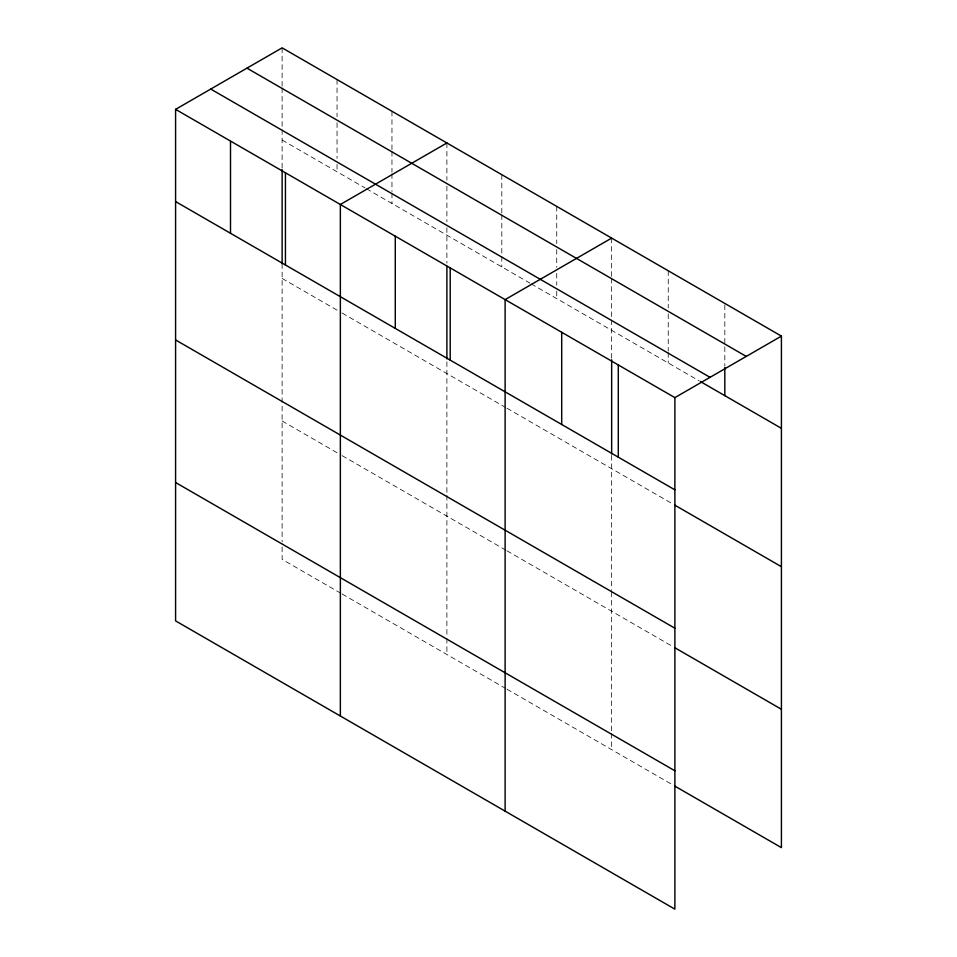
<?xml version="1.0" encoding="UTF-8"?>
<svg xmlns="http://www.w3.org/2000/svg" width="957" height="957" viewBox="0 0 957 957"><rect width="100%" height="100%" fill="white"/><g stroke="black" fill="none" stroke-linecap="round" stroke-linejoin="round"><path stroke-width="0.72" stroke-dasharray="4.79 3.59" d="M282.124 140.057L365.143 187.991M366.423 188.732L529.915 283.116M531.183 283.858L699.1 380.802M282.124 278.439L340.883 312.353M342.151 313.095L505.643 407.479M506.923 408.22L673.381 504.327M282.124 421.008L340.883 454.922M342.151 455.664L505.643 550.048M506.923 550.789L673.381 646.896M340.883 593.304L282.124 559.378L282.124 543.193M342.151 594.046L505.643 688.43M506.923 689.172L673.381 785.278M724.82 304.924L724.82 365.909M668.237 270.771L668.237 307.951M668.237 313.908L668.237 351.087M668.237 352.571L668.237 362.978M611.655 238.102L611.655 276.776M611.655 278.26L611.655 318.418M611.655 319.901L611.655 358.277M611.655 455.436L611.655 590.469M611.655 591.952L611.655 731.973M611.655 733.445L611.655 749.63M556.735 206.389L556.735 243.58M556.735 249.526L556.735 267.374M556.735 273.319L556.735 285.222M556.735 291.167L556.735 298.608M501.815 174.688L501.815 213.351M501.815 214.846L501.815 254.993M501.815 256.488L501.815 266.895M446.895 142.976L446.895 180.155M446.895 186.113L446.895 221.797M446.895 227.754L446.895 263.151M446.895 361.782L446.895 493.86M446.895 495.343L446.895 636.848M446.895 638.319L446.895 654.504M391.963 111.263L391.963 149.938M391.963 151.421L391.963 172.248M391.963 173.731L391.963 191.579M391.963 193.063L391.963 203.482M337.043 79.563L337.043 116.742M337.043 122.687L337.043 158.383M337.043 164.329L337.043 171.77M282.124 47.85L282.124 86.525M282.124 88.008L282.124 128.166M282.124 129.65L282.124 168.025M282.124 263.713L282.124 541.722"/><path stroke-width="1.44" d="M175.586 109.361L674.876 397.622L674.876 909.15L175.586 620.89L175.586 109.361L282.124 47.85L781.414 336.11L781.414 847.639L674.673 786.02M446.895 142.976L340.357 204.487L340.357 716.015M611.655 238.102L505.117 299.613L505.117 811.141M674.876 397.622L781.414 336.11M246.966 68.15L746.257 356.411M210.743 89.061L710.034 377.321M700.392 381.544L781.414 428.317M175.586 201.568L674.876 489.828M674.673 505.069L781.414 566.7M175.586 339.95L674.876 628.211M674.673 647.638L781.414 709.269M175.586 482.519L674.876 770.78M724.82 367.392L724.82 395.648M618.294 364.952L618.294 457.159M611.655 359.76L611.655 453.965M561.699 332.282L561.699 424.489M450.197 267.9L450.197 360.107M446.895 266.106L446.895 358.839M395.277 236.188L395.277 328.407M285.437 172.774L285.437 264.981M282.124 169.509L282.124 263.713M230.505 141.062L230.505 233.281"/></g></svg>
